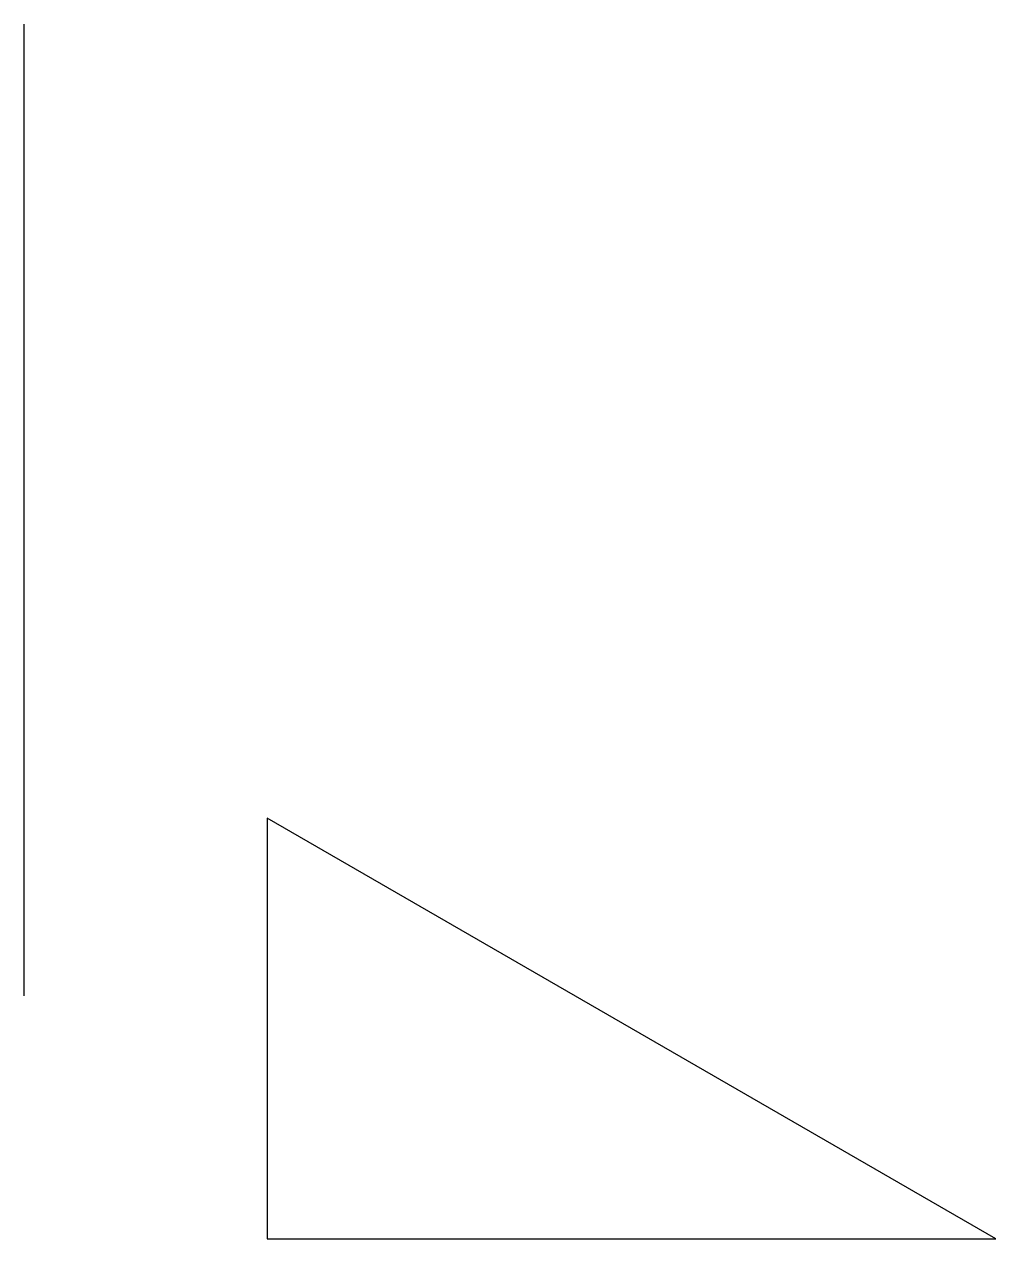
# Model space of a CAD drawing. Extents: x -6.51 to -2.51, y 0 to 5.
import ezdxf

# ---------------------------------------------------------------- set-up
doc = ezdxf.new("R2010")
doc.units = 0
doc.linetypes.add('DASHED', pattern=[0])
doc.layers.get('0').update_dxf_attribs({"linetype": 'CONTINUOUS'})

msp = doc.modelspace()

# ---------------------------------------------------------------- linework, layer by layer
at = {"color": 0, "linetype": 'DASHED'}
msp.add_line((-6.5144, 1), (-6.5144, 5), dxfattribs=at)
at = {"color": 0}
msp.add_lwpolyline([(-2.5144, 0), (-5.5144, 1.7321), (-5.5144, 0)], close=True, dxfattribs=at)

doc.saveas('drawing.dxf')
